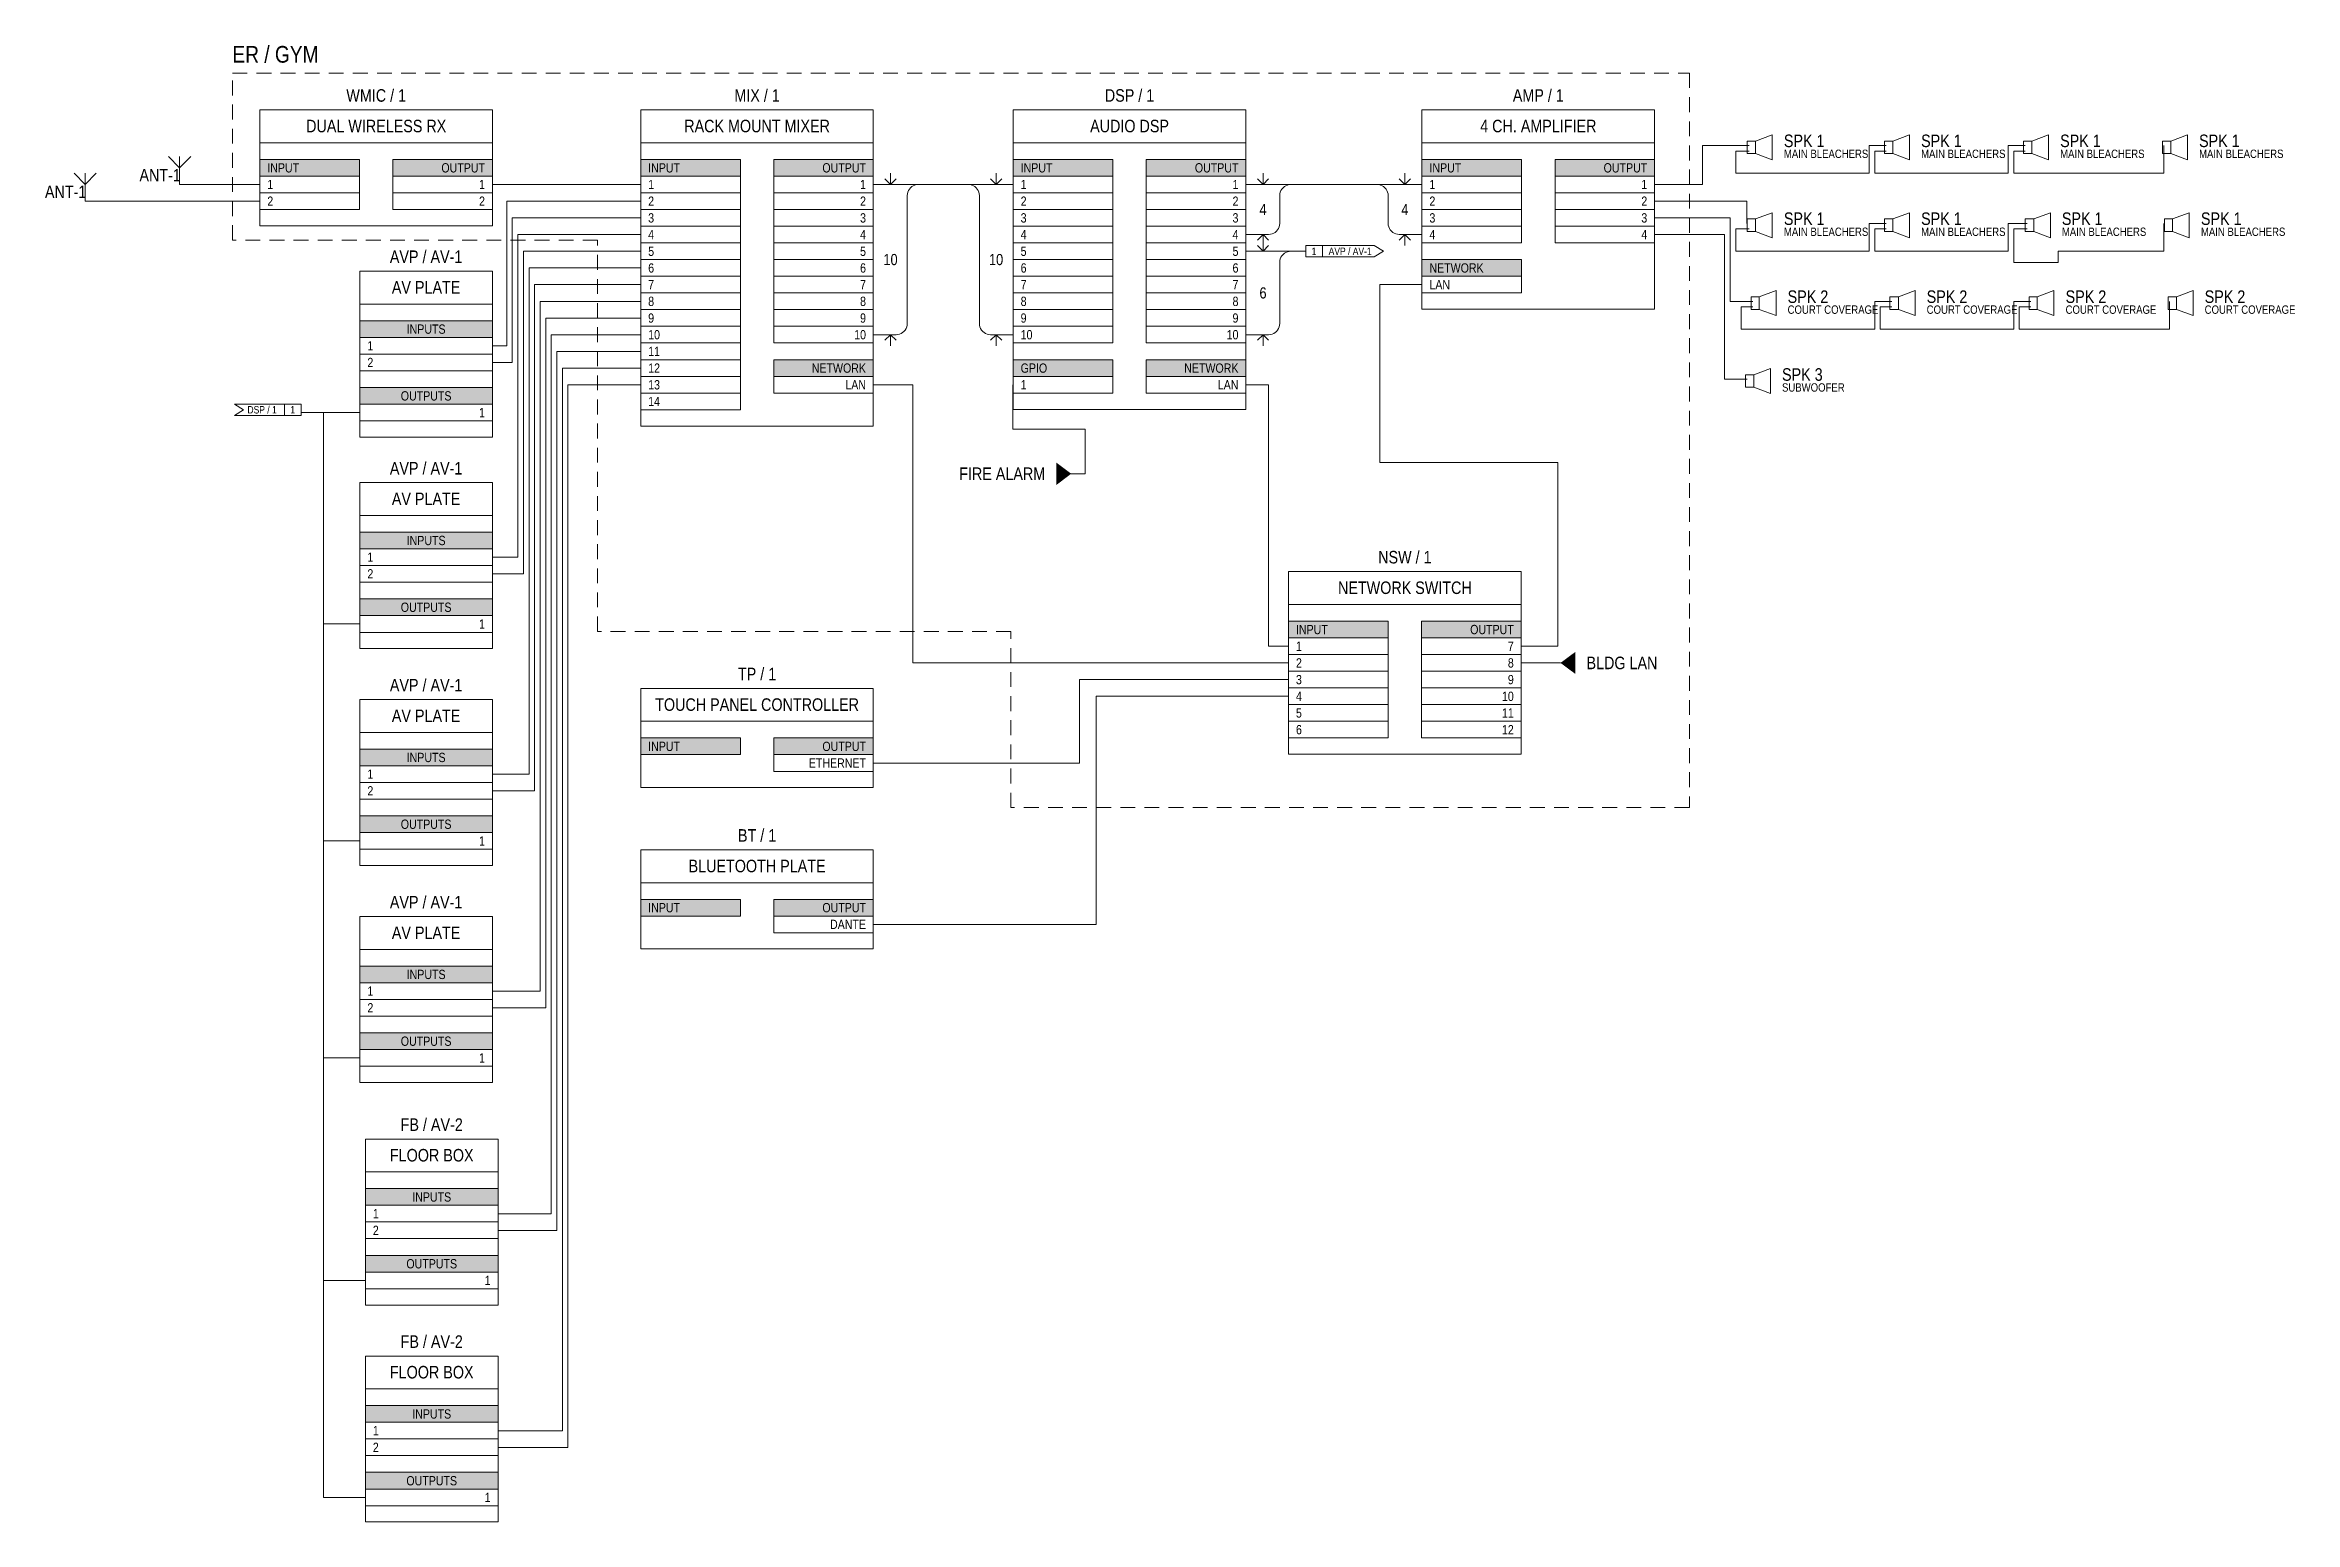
# Model space of a CAD drawing. Header units: inches. Extents: x 2.5 to 19.3, y 1.4 to 12.5.
import ezdxf
from ezdxf.enums import TextEntityAlignment as Align

# ---------------------------------------------------------------- set-up
doc = ezdxf.new("R2010")
doc.units = ezdxf.units.IN
doc.layers.get('0').update_dxf_attribs({"lineweight": 9})
for name, color, linetype, lineweight in [('FILLS', 9, 'Continuous', 9), ('GUIDES', 8, 'Continuous', 9), ('INKFILL', 7, 'Continuous', 9), ('WIRES', 7, 'Continuous', 9)]:
    doc.layers.add(name, color=color, linetype=linetype, lineweight=lineweight)
doc.styles.get("Standard").update_dxf_attribs({"font": 'Arial Narrow.ttf'})

msp = doc.modelspace()

# ---------------------------------------------------------------- linework, layer by layer
at = {"lineweight": 9}
for points in [[(4.066, 11.997), (5.809, 11.997), (5.809, 11.128), (4.066, 11.128)], [(6.92, 11.997), (8.663, 11.997), (8.663, 9.628), (6.92, 9.628)], [(9.712, 11.997), (11.455, 11.997), (11.455, 9.753), (9.712, 9.753)], [(12.774, 11.997), (14.517, 11.997), (14.517, 10.503), (12.774, 10.503)], [(15.212, 11.762), (15.274, 11.762), (15.399, 11.809), (15.399, 11.622), (15.274, 11.668), (15.212, 11.668)], [(16.24, 11.762), (16.302, 11.762), (16.427, 11.809), (16.427, 11.622), (16.302, 11.668), (16.24, 11.668)], [(17.281, 11.762), (17.344, 11.762), (17.469, 11.809), (17.469, 11.622), (17.344, 11.668), (17.281, 11.668)], [(18.323, 11.762), (18.385, 11.762), (18.51, 11.809), (18.51, 11.622), (18.385, 11.668), (18.323, 11.668)], [(15.212, 11.179), (15.274, 11.179), (15.399, 11.226), (15.399, 11.038), (15.274, 11.085), (15.212, 11.085)], [(16.24, 11.179), (16.302, 11.179), (16.427, 11.226), (16.427, 11.038), (16.302, 11.085), (16.24, 11.085)], [(17.295, 11.179), (17.358, 11.179), (17.483, 11.226), (17.483, 11.038), (17.358, 11.085), (17.295, 11.085)], [(18.337, 11.179), (18.399, 11.179), (18.524, 11.226), (18.524, 11.038), (18.399, 11.085), (18.337, 11.085)], [(11.903, 10.896), (11.903, 10.979), (12.028, 10.979), (12.417, 10.979), (12.486, 10.937), (12.417, 10.896), (12.028, 10.896), (11.903, 10.896)], [(4.816, 10.788), (5.809, 10.788), (5.809, 9.545), (4.816, 9.545)], [(15.24, 10.595), (15.302, 10.595), (15.427, 10.642), (15.427, 10.455), (15.302, 10.502), (15.24, 10.502)], [(16.281, 10.595), (16.344, 10.595), (16.469, 10.642), (16.469, 10.455), (16.344, 10.502), (16.281, 10.502)], [(17.323, 10.595), (17.385, 10.595), (17.51, 10.642), (17.51, 10.455), (17.385, 10.502), (17.323, 10.502)], [(18.365, 10.595), (18.427, 10.595), (18.552, 10.642), (18.552, 10.455), (18.427, 10.502), (18.365, 10.502)], [(15.198, 10.012), (15.26, 10.012), (15.385, 10.059), (15.385, 9.872), (15.26, 9.918), (15.198, 9.918)], [(3.875, 9.792), (4.25, 9.792), (4.375, 9.792), (4.375, 9.708), (4.25, 9.708), (3.875, 9.708), (3.944, 9.75)], [(4.816, 9.205), (5.809, 9.205), (5.809, 7.962), (4.816, 7.962)], [(11.774, 8.538), (13.517, 8.538), (13.517, 7.17), (11.774, 7.17)], [(6.92, 7.663), (8.663, 7.663), (8.663, 6.92), (6.92, 6.92)], [(4.816, 7.58), (5.809, 7.58), (5.809, 6.337), (4.816, 6.337)], [(6.92, 6.455), (8.663, 6.455), (8.663, 5.712), (6.92, 5.712)], [(4.816, 5.955), (5.809, 5.955), (5.809, 4.712), (4.816, 4.712)], [(4.858, 4.288), (5.851, 4.288), (5.851, 3.045), (4.858, 3.045)], [(4.858, 2.663), (5.851, 2.663), (5.851, 1.42), (4.858, 1.42)]]:
    msp.add_lwpolyline(points, close=True, dxfattribs=at)
for points in [[(3.382, 11.646), (3.465, 11.562)], [(3.465, 11.646), (3.465, 11.437)], [(3.549, 11.646), (3.465, 11.562)], [(4.066, 11.75), (5.809, 11.75)], [(6.92, 11.75), (8.663, 11.75)], [(9.712, 11.75), (11.455, 11.75)], [(12.774, 11.75), (14.517, 11.75)], [(15.274, 11.762), (15.274, 11.668)], [(16.302, 11.762), (16.302, 11.668)], [(17.344, 11.762), (17.344, 11.668)], [(18.385, 11.762), (18.385, 11.668)], [(2.674, 11.521), (2.757, 11.437)], [(2.757, 11.521), (2.757, 11.312)], [(2.84, 11.521), (2.757, 11.437)], [(4.066, 11.625), (4.812, 11.625)], [(4.066, 11.5), (4.812, 11.5)], [(4.812, 11.625), (4.812, 11.25)], [(5.062, 11.625), (5.062, 11.25)], [(5.062, 11.625), (5.809, 11.625)], [(5.062, 11.5), (5.809, 11.5)], [(6.92, 11.625), (7.667, 11.625)], [(6.92, 11.5), (7.667, 11.5)], [(7.667, 11.625), (7.667, 9.75)], [(7.917, 11.625), (7.917, 10.25)], [(7.917, 11.625), (8.663, 11.625)], [(7.917, 11.5), (8.663, 11.5)], [(8.792, 11.437), (8.75, 11.479)], [(8.792, 11.437), (8.792, 11.521)], [(8.792, 11.437), (8.833, 11.479)], [(9.583, 11.437), (9.542, 11.479)], [(9.583, 11.437), (9.583, 11.521)], [(9.583, 11.437), (9.625, 11.479)], [(9.712, 11.625), (10.458, 11.625)], [(9.712, 11.5), (10.458, 11.5)], [(10.458, 11.625), (10.458, 10.25)], [(10.708, 11.625), (10.708, 10.25)], [(10.708, 11.625), (11.455, 11.625)], [(10.708, 11.5), (11.455, 11.5)], [(11.583, 11.437), (11.542, 11.479)], [(11.583, 11.437), (11.583, 11.521)], [(11.583, 11.437), (11.625, 11.479)], [(12.646, 11.437), (12.604, 11.479)], [(12.646, 11.437), (12.646, 11.521)], [(12.646, 11.437), (12.688, 11.479)], [(12.774, 11.625), (13.521, 11.625)], [(12.774, 11.5), (13.521, 11.5)], [(13.521, 11.625), (13.521, 11)], [(13.771, 11.625), (13.771, 11)], [(13.771, 11.625), (14.517, 11.625)], [(13.771, 11.5), (14.517, 11.5)], [(2.757, 11.312), (2.84, 11.312)], [(3.465, 11.437), (3.549, 11.437)], [(4.066, 11.375), (4.812, 11.375)], [(5.062, 11.375), (5.809, 11.375)], [(6.92, 11.375), (7.667, 11.375)], [(7.917, 11.375), (8.663, 11.375)], [(8.667, 11.437), (9, 11.437)], [(8.917, 11.354), (8.918, 11.367)], [(8.917, 11.354), (8.917, 10.396)], [(8.918, 11.367), (8.921, 11.38)], [(8.921, 11.38), (8.926, 11.392)], [(8.926, 11.392), (8.933, 11.403)], [(8.933, 11.403), (8.941, 11.413)], [(8.941, 11.413), (8.951, 11.422)], [(8.951, 11.422), (8.962, 11.428)], [(8.962, 11.428), (8.974, 11.433)], [(8.974, 11.433), (8.987, 11.436)], [(8.987, 11.436), (9, 11.437)], [(9.388, 11.436), (9.375, 11.437)], [(9.708, 11.437), (9.375, 11.437)], [(9.401, 11.433), (9.388, 11.436)], [(9.413, 11.428), (9.401, 11.433)], [(9.424, 11.422), (9.413, 11.428)], [(9.434, 11.413), (9.424, 11.422)], [(9.442, 11.403), (9.434, 11.413)], [(9.449, 11.392), (9.442, 11.403)], [(9.454, 11.38), (9.449, 11.392)], [(9.457, 11.367), (9.454, 11.38)], [(9.458, 11.354), (9.457, 11.367)], [(9.458, 11.354), (9.458, 10.396)], [(9.712, 11.375), (10.458, 11.375)], [(10.708, 11.375), (11.455, 11.375)], [(11.458, 11.437), (11.792, 11.437)], [(11.708, 11.354), (11.709, 11.367)], [(11.708, 11.354), (11.708, 11.146)], [(11.709, 11.367), (11.712, 11.38)], [(11.712, 11.38), (11.717, 11.392)], [(11.717, 11.392), (11.724, 11.403)], [(11.724, 11.403), (11.733, 11.413)], [(11.733, 11.413), (11.743, 11.422)], [(11.743, 11.422), (11.754, 11.428)], [(11.754, 11.428), (11.766, 11.433)], [(11.766, 11.433), (11.779, 11.436)], [(11.779, 11.436), (11.792, 11.437)], [(12.451, 11.436), (12.438, 11.437)], [(12.771, 11.437), (12.438, 11.437)], [(12.463, 11.433), (12.451, 11.436)], [(12.475, 11.428), (12.463, 11.433)], [(12.486, 11.422), (12.475, 11.428)], [(12.496, 11.413), (12.486, 11.422)], [(12.505, 11.403), (12.496, 11.413)], [(12.512, 11.392), (12.505, 11.403)], [(12.517, 11.38), (12.512, 11.392)], [(12.52, 11.367), (12.517, 11.38)], [(12.521, 11.354), (12.52, 11.367)], [(12.521, 11.354), (12.521, 11.146)], [(12.774, 11.375), (13.521, 11.375)], [(13.771, 11.375), (14.517, 11.375)], [(4.066, 11.25), (4.812, 11.25)], [(5.062, 11.25), (5.809, 11.25)], [(6.92, 11.25), (7.667, 11.25)], [(7.917, 11.25), (8.663, 11.25)], [(9.712, 11.25), (10.458, 11.25)], [(10.708, 11.25), (11.455, 11.25)], [(11.707, 11.133), (11.704, 11.12)], [(11.708, 11.146), (11.707, 11.133)], [(12.521, 11.146), (12.522, 11.133)], [(12.522, 11.133), (12.525, 11.12)], [(12.774, 11.25), (13.521, 11.25)], [(13.771, 11.25), (14.517, 11.25)], [(15.274, 11.179), (15.274, 11.085)], [(16.302, 11.179), (16.302, 11.085)], [(17.358, 11.179), (17.358, 11.085)], [(18.399, 11.179), (18.399, 11.085)], [(6.92, 11.125), (7.667, 11.125)], [(6.92, 11), (7.667, 11)], [(7.917, 11.125), (8.663, 11.125)], [(7.917, 11), (8.663, 11)], [(9.712, 11.125), (10.458, 11.125)], [(9.712, 11), (10.458, 11)], [(10.708, 11.125), (11.455, 11.125)], [(10.708, 11), (11.455, 11)], [(11.458, 11.062), (11.625, 11.062)], [(11.583, 11.062), (11.542, 11.021)], [(11.583, 10.937), (11.542, 10.979)], [(11.583, 11.062), (11.583, 10.979)], [(11.583, 11.062), (11.625, 11.021)], [(11.583, 10.937), (11.583, 11.021)], [(11.583, 10.937), (11.625, 10.979)], [(11.638, 11.064), (11.625, 11.062)], [(11.651, 11.067), (11.638, 11.064)], [(11.663, 11.072), (11.651, 11.067)], [(11.674, 11.078), (11.663, 11.072)], [(11.684, 11.087), (11.674, 11.078)], [(11.692, 11.097), (11.684, 11.087)], [(11.699, 11.108), (11.692, 11.097)], [(11.704, 11.12), (11.699, 11.108)], [(12.028, 10.979), (12.028, 10.896)], [(12.525, 11.12), (12.53, 11.108)], [(12.53, 11.108), (12.537, 11.097)], [(12.537, 11.097), (12.545, 11.087)], [(12.545, 11.087), (12.555, 11.078)], [(12.555, 11.078), (12.566, 11.072)], [(12.566, 11.072), (12.578, 11.067)], [(12.578, 11.067), (12.591, 11.064)], [(12.591, 11.064), (12.604, 11.062)], [(12.771, 11.062), (12.604, 11.062)], [(12.646, 11.062), (12.604, 11.021)], [(12.646, 11.062), (12.646, 10.979)], [(12.646, 11.062), (12.688, 11.021)], [(12.774, 11.125), (13.521, 11.125)], [(12.774, 11), (13.521, 11)], [(13.771, 11.125), (14.517, 11.125)], [(13.771, 11), (14.517, 11)], [(6.92, 10.875), (7.667, 10.875)], [(7.917, 10.875), (8.663, 10.875)], [(9.712, 10.875), (10.458, 10.875)], [(10.708, 10.875), (11.455, 10.875)], [(11.458, 10.937), (11.792, 10.937)], [(11.708, 10.854), (11.709, 10.867)], [(11.708, 10.854), (11.708, 10.396)], [(11.709, 10.867), (11.712, 10.88)], [(11.712, 10.88), (11.717, 10.892)], [(11.717, 10.892), (11.724, 10.903)], [(11.724, 10.903), (11.733, 10.913)], [(11.733, 10.913), (11.743, 10.922)], [(11.743, 10.922), (11.754, 10.928)], [(11.754, 10.928), (11.766, 10.933)], [(11.766, 10.933), (11.779, 10.936)], [(11.779, 10.936), (11.792, 10.937)], [(12.774, 10.875), (13.521, 10.875)], [(13.521, 10.875), (13.521, 10.625)], [(6.92, 10.75), (7.667, 10.75)], [(6.92, 10.625), (7.667, 10.625)], [(7.917, 10.75), (8.663, 10.75)], [(7.917, 10.625), (8.663, 10.625)], [(9.712, 10.75), (10.458, 10.75)], [(9.712, 10.625), (10.458, 10.625)], [(10.708, 10.75), (11.455, 10.75)], [(10.708, 10.625), (11.455, 10.625)], [(12.774, 10.75), (13.521, 10.75)], [(12.774, 10.625), (13.521, 10.625)], [(4.816, 10.542), (5.809, 10.542)], [(6.92, 10.5), (7.667, 10.5)], [(7.917, 10.5), (8.663, 10.5)], [(9.712, 10.5), (10.458, 10.5)], [(10.708, 10.5), (11.455, 10.5)], [(15.302, 10.595), (15.302, 10.502)], [(16.344, 10.595), (16.344, 10.502)], [(17.385, 10.595), (17.385, 10.502)], [(18.427, 10.595), (18.427, 10.502)], [(4.816, 10.417), (5.809, 10.417)], [(4.816, 10.292), (5.809, 10.292)], [(6.92, 10.375), (7.667, 10.375)], [(7.917, 10.375), (8.663, 10.375)], [(8.667, 10.312), (8.833, 10.312)], [(8.792, 10.312), (8.75, 10.271)], [(8.792, 10.312), (8.792, 10.229)], [(8.792, 10.312), (8.833, 10.271)], [(8.846, 10.314), (8.833, 10.312)], [(8.859, 10.317), (8.846, 10.314)], [(8.871, 10.322), (8.859, 10.317)], [(8.882, 10.328), (8.871, 10.322)], [(8.892, 10.337), (8.882, 10.328)], [(8.901, 10.347), (8.892, 10.337)], [(8.908, 10.358), (8.901, 10.347)], [(8.913, 10.37), (8.908, 10.358)], [(8.916, 10.383), (8.913, 10.37)], [(8.917, 10.396), (8.916, 10.383)], [(9.458, 10.396), (9.459, 10.383)], [(9.459, 10.383), (9.462, 10.37)], [(9.462, 10.37), (9.467, 10.358)], [(9.467, 10.358), (9.474, 10.347)], [(9.474, 10.347), (9.483, 10.337)], [(9.483, 10.337), (9.493, 10.328)], [(9.493, 10.328), (9.504, 10.322)], [(9.504, 10.322), (9.516, 10.317)], [(9.516, 10.317), (9.529, 10.314)], [(9.529, 10.314), (9.542, 10.312)], [(9.708, 10.312), (9.542, 10.312)], [(9.583, 10.312), (9.542, 10.271)], [(9.583, 10.312), (9.583, 10.229)], [(9.583, 10.312), (9.625, 10.271)], [(9.712, 10.375), (10.458, 10.375)], [(10.708, 10.375), (11.455, 10.375)], [(11.458, 10.312), (11.625, 10.312)], [(11.583, 10.312), (11.542, 10.271)], [(11.583, 10.312), (11.583, 10.229)], [(11.583, 10.312), (11.625, 10.271)], [(11.638, 10.314), (11.625, 10.312)], [(11.651, 10.317), (11.638, 10.314)], [(11.663, 10.322), (11.651, 10.317)], [(11.674, 10.328), (11.663, 10.322)], [(11.684, 10.337), (11.674, 10.328)], [(11.692, 10.347), (11.684, 10.337)], [(11.699, 10.358), (11.692, 10.347)], [(11.704, 10.37), (11.699, 10.358)], [(11.707, 10.383), (11.704, 10.37)], [(11.708, 10.396), (11.707, 10.383)], [(4.816, 10.167), (5.809, 10.167)], [(6.92, 10.25), (7.667, 10.25)], [(6.92, 10.125), (7.667, 10.125)], [(7.917, 10.25), (8.663, 10.25)], [(7.917, 10.125), (7.917, 9.875)], [(7.917, 10.125), (8.663, 10.125)], [(9.712, 10.25), (10.458, 10.25)], [(9.712, 10.125), (10.458, 10.125)], [(10.458, 10.125), (10.458, 9.875)], [(10.708, 10.25), (11.455, 10.25)], [(10.708, 10.125), (10.708, 9.875)], [(10.708, 10.125), (11.455, 10.125)], [(4.816, 10.042), (5.809, 10.042)], [(6.92, 10), (7.667, 10)], [(7.917, 10), (8.663, 10)], [(9.712, 10), (10.458, 10)], [(10.708, 10), (11.455, 10)], [(15.26, 10.012), (15.26, 9.918)], [(4.25, 9.792), (4.25, 9.708)], [(4.816, 9.917), (5.809, 9.917)], [(4.816, 9.792), (5.809, 9.792)], [(6.92, 9.875), (7.667, 9.875)], [(7.917, 9.875), (8.663, 9.875)], [(9.712, 9.875), (10.458, 9.875)], [(10.708, 9.875), (11.455, 9.875)], [(4.816, 9.667), (5.809, 9.667)], [(6.92, 9.75), (7.667, 9.75)], [(4.816, 8.958), (5.809, 8.958)], [(4.816, 8.833), (5.809, 8.833)], [(4.816, 8.708), (5.809, 8.708)], [(4.816, 8.583), (5.809, 8.583)], [(4.816, 8.458), (5.809, 8.458)], [(4.816, 8.333), (5.809, 8.333)], [(11.774, 8.292), (13.517, 8.292)], [(4.816, 8.208), (5.809, 8.208)], [(11.774, 8.167), (12.521, 8.167)], [(12.521, 8.167), (12.521, 7.292)], [(12.771, 8.167), (12.771, 7.292)], [(12.771, 8.167), (13.517, 8.167)], [(4.816, 8.083), (5.809, 8.083)], [(11.774, 8.042), (12.521, 8.042)], [(12.771, 8.042), (13.517, 8.042)], [(11.774, 7.917), (12.521, 7.917)], [(11.774, 7.792), (12.521, 7.792)], [(12.771, 7.917), (13.517, 7.917)], [(12.771, 7.792), (13.517, 7.792)], [(11.774, 7.667), (12.521, 7.667)], [(12.771, 7.667), (13.517, 7.667)], [(11.774, 7.542), (12.521, 7.542)], [(12.771, 7.542), (13.517, 7.542)], [(4.816, 7.333), (5.809, 7.333)], [(6.92, 7.417), (8.663, 7.417)], [(6.92, 7.292), (7.667, 7.292)], [(7.667, 7.292), (7.667, 7.167)], [(7.917, 7.292), (7.917, 7.042)], [(7.917, 7.292), (8.663, 7.292)], [(11.774, 7.417), (12.521, 7.417)], [(11.774, 7.292), (12.521, 7.292)], [(12.771, 7.417), (13.517, 7.417)], [(12.771, 7.292), (13.517, 7.292)], [(4.816, 7.208), (5.809, 7.208)], [(4.816, 7.083), (5.809, 7.083)], [(6.92, 7.167), (7.667, 7.167)], [(7.917, 7.167), (8.663, 7.167)], [(4.816, 6.958), (5.809, 6.958)], [(7.917, 7.042), (8.663, 7.042)], [(4.816, 6.833), (5.809, 6.833)], [(4.816, 6.708), (5.809, 6.708)], [(4.816, 6.583), (5.809, 6.583)], [(4.816, 6.458), (5.809, 6.458)], [(6.92, 6.208), (8.663, 6.208)], [(6.92, 6.083), (7.667, 6.083)], [(7.667, 6.083), (7.667, 5.958)], [(7.917, 6.083), (7.917, 5.833)], [(7.917, 6.083), (8.663, 6.083)], [(6.92, 5.958), (7.667, 5.958)], [(7.917, 5.958), (8.663, 5.958)], [(7.917, 5.833), (8.663, 5.833)], [(4.816, 5.708), (5.809, 5.708)], [(4.816, 5.583), (5.809, 5.583)], [(4.816, 5.458), (5.809, 5.458)], [(4.816, 5.333), (5.809, 5.333)], [(4.816, 5.208), (5.809, 5.208)], [(4.816, 5.083), (5.809, 5.083)], [(4.816, 4.958), (5.809, 4.958)], [(4.816, 4.833), (5.809, 4.833)], [(4.858, 4.042), (5.851, 4.042)], [(4.858, 3.917), (5.851, 3.917)], [(4.858, 3.792), (5.851, 3.792)], [(4.858, 3.667), (5.851, 3.667)], [(4.858, 3.542), (5.851, 3.542)], [(4.858, 3.417), (5.851, 3.417)], [(4.858, 3.292), (5.851, 3.292)], [(4.858, 3.167), (5.851, 3.167)], [(4.858, 2.417), (5.851, 2.417)], [(4.858, 2.292), (5.851, 2.292)], [(4.858, 2.167), (5.851, 2.167)], [(4.858, 2.042), (5.851, 2.042)], [(4.858, 1.917), (5.851, 1.917)], [(4.858, 1.792), (5.851, 1.792)], [(4.858, 1.667), (5.851, 1.667)], [(4.858, 1.542), (5.851, 1.542)]]:
    msp.add_lwpolyline(points, dxfattribs=at)
at = {"layer": 'FILLS', "lineweight": 9}
for points in [[(4.066, 11.625), (4.812, 11.625), (4.066, 11.5), (4.812, 11.5)], [(5.062, 11.625), (5.809, 11.625), (5.062, 11.5), (5.809, 11.5)], [(6.92, 11.625), (7.667, 11.625), (6.92, 11.5), (7.667, 11.5)], [(7.917, 11.625), (8.663, 11.625), (7.917, 11.5), (8.663, 11.5)], [(9.712, 11.625), (10.458, 11.625), (9.712, 11.5), (10.458, 11.5)], [(10.708, 11.625), (11.455, 11.625), (10.708, 11.5), (11.455, 11.5)], [(12.774, 11.625), (13.521, 11.625), (12.774, 11.5), (13.521, 11.5)], [(13.771, 11.625), (14.517, 11.625), (13.771, 11.5), (14.517, 11.5)], [(12.774, 10.875), (13.521, 10.875), (12.774, 10.75), (13.521, 10.75)], [(4.816, 10.417), (5.809, 10.417), (4.816, 10.292), (5.809, 10.292)], [(7.917, 10.125), (8.663, 10.125), (7.917, 10), (8.663, 10)], [(9.712, 10.125), (10.458, 10.125), (9.712, 10), (10.458, 10)], [(10.708, 10.125), (11.455, 10.125), (10.708, 10), (11.455, 10)], [(4.816, 9.917), (5.809, 9.917), (4.816, 9.792), (5.809, 9.792)], [(4.816, 8.833), (5.809, 8.833), (4.816, 8.708), (5.809, 8.708)], [(4.816, 8.333), (5.809, 8.333), (4.816, 8.208), (5.809, 8.208)], [(11.774, 8.167), (12.521, 8.167), (11.774, 8.042), (12.521, 8.042)], [(12.771, 8.167), (13.517, 8.167), (12.771, 8.042), (13.517, 8.042)], [(6.92, 7.292), (7.667, 7.292), (6.92, 7.167), (7.667, 7.167)], [(7.917, 7.292), (8.663, 7.292), (7.917, 7.167), (8.663, 7.167)], [(4.816, 7.208), (5.809, 7.208), (4.816, 7.083), (5.809, 7.083)], [(4.816, 6.708), (5.809, 6.708), (4.816, 6.583), (5.809, 6.583)], [(6.92, 6.083), (7.667, 6.083), (6.92, 5.958), (7.667, 5.958)], [(7.917, 6.083), (8.663, 6.083), (7.917, 5.958), (8.663, 5.958)], [(4.816, 5.583), (5.809, 5.583), (4.816, 5.458), (5.809, 5.458)], [(4.816, 5.083), (5.809, 5.083), (4.816, 4.958), (5.809, 4.958)], [(4.858, 3.917), (5.851, 3.917), (4.858, 3.792), (5.851, 3.792)], [(4.858, 3.417), (5.851, 3.417), (4.858, 3.292), (5.851, 3.292)], [(4.858, 2.292), (5.851, 2.292), (4.858, 2.167), (5.851, 2.167)], [(4.858, 1.792), (5.851, 1.792), (4.858, 1.667), (5.851, 1.667)]]:
    msp.add_solid(points, dxfattribs=at)
at = {"layer": 'GUIDES', "lineweight": 9}
for points in [[(3.861, 12.271), (3.972, 12.271)], [(3.861, 12.104), (3.861, 12.215)], [(4.042, 12.271), (4.153, 12.271)], [(4.222, 12.271), (4.333, 12.271)], [(4.403, 12.271), (4.514, 12.271)], [(4.583, 12.271), (4.694, 12.271)], [(4.764, 12.271), (4.875, 12.271)], [(4.944, 12.271), (5.056, 12.271)], [(5.125, 12.271), (5.236, 12.271)], [(5.306, 12.271), (5.417, 12.271)], [(5.486, 12.271), (5.597, 12.271)], [(5.667, 12.271), (5.778, 12.271)], [(5.847, 12.271), (5.958, 12.271)], [(6.028, 12.271), (6.139, 12.271)], [(6.208, 12.271), (6.319, 12.271)], [(6.389, 12.271), (6.5, 12.271)], [(6.569, 12.271), (6.681, 12.271)], [(6.75, 12.271), (6.861, 12.271)], [(6.931, 12.271), (7.042, 12.271)], [(7.111, 12.271), (7.222, 12.271)], [(7.292, 12.271), (7.403, 12.271)], [(7.472, 12.271), (7.583, 12.271)], [(7.653, 12.271), (7.764, 12.271)], [(7.833, 12.271), (7.944, 12.271)], [(8.014, 12.271), (8.125, 12.271)], [(8.194, 12.271), (8.306, 12.271)], [(8.375, 12.271), (8.486, 12.271)], [(8.556, 12.271), (8.667, 12.271)], [(8.736, 12.271), (8.847, 12.271)], [(8.917, 12.271), (9.028, 12.271)], [(9.097, 12.271), (9.208, 12.271)], [(9.278, 12.271), (9.389, 12.271)], [(9.458, 12.271), (9.569, 12.271)], [(9.639, 12.271), (9.75, 12.271)], [(9.819, 12.271), (9.931, 12.271)], [(10, 12.271), (10.111, 12.271)], [(10.181, 12.271), (10.292, 12.271)], [(10.361, 12.271), (10.472, 12.271)], [(10.542, 12.271), (10.653, 12.271)], [(10.722, 12.271), (10.833, 12.271)], [(10.903, 12.271), (11.014, 12.271)], [(11.083, 12.271), (11.194, 12.271)], [(11.264, 12.271), (11.375, 12.271)], [(11.444, 12.271), (11.556, 12.271)], [(11.625, 12.271), (11.736, 12.271)], [(11.806, 12.271), (11.917, 12.271)], [(11.986, 12.271), (12.097, 12.271)], [(12.167, 12.271), (12.278, 12.271)], [(12.347, 12.271), (12.458, 12.271)], [(12.528, 12.271), (12.639, 12.271)], [(12.708, 12.271), (12.819, 12.271)], [(12.889, 12.271), (13, 12.271)], [(13.069, 12.271), (13.181, 12.271)], [(13.25, 12.271), (13.361, 12.271)], [(13.431, 12.271), (13.542, 12.271)], [(13.611, 12.271), (13.722, 12.271)], [(13.792, 12.271), (13.903, 12.271)], [(13.972, 12.271), (14.083, 12.271)], [(14.153, 12.271), (14.264, 12.271)], [(14.333, 12.271), (14.444, 12.271)], [(14.514, 12.271), (14.625, 12.271)], [(14.694, 12.271), (14.778, 12.271)], [(14.778, 12.271), (14.778, 12.16)], [(3.861, 11.924), (3.861, 12.035)], [(14.778, 12.09), (14.778, 11.979)], [(3.861, 11.743), (3.861, 11.854)], [(14.778, 11.91), (14.778, 11.799)], [(3.861, 11.562), (3.861, 11.674)], [(14.778, 11.729), (14.778, 11.618)], [(3.861, 11.382), (3.861, 11.493)], [(14.778, 11.549), (14.778, 11.437)], [(3.861, 11.201), (3.861, 11.312)], [(14.778, 11.368), (14.778, 11.257)], [(3.861, 11.021), (3.861, 11.132)], [(14.778, 11.187), (14.778, 11.076)], [(3.889, 11.021), (3.861, 11.021)], [(4.069, 11.021), (3.958, 11.021)], [(4.25, 11.021), (4.139, 11.021)], [(4.431, 11.021), (4.319, 11.021)], [(4.611, 11.021), (4.5, 11.021)], [(4.792, 11.021), (4.681, 11.021)], [(4.972, 11.021), (4.861, 11.021)], [(5.153, 11.021), (5.042, 11.021)], [(5.333, 11.021), (5.222, 11.021)], [(5.514, 11.021), (5.403, 11.021)], [(5.694, 11.021), (5.583, 11.021)], [(5.875, 11.021), (5.764, 11.021)], [(6.056, 11.021), (5.944, 11.021)], [(6.236, 11.021), (6.125, 11.021)], [(6.417, 11.021), (6.306, 11.021)], [(6.597, 11.021), (6.486, 11.021)], [(6.597, 10.979), (6.597, 11.021)], [(14.778, 11.007), (14.778, 10.896)], [(6.597, 10.799), (6.597, 10.91)], [(14.778, 10.826), (14.778, 10.715)], [(6.597, 10.618), (6.597, 10.729)], [(14.778, 10.646), (14.778, 10.535)], [(6.597, 10.437), (6.597, 10.549)], [(14.778, 10.465), (14.778, 10.354)], [(6.597, 10.257), (6.597, 10.368)], [(14.778, 10.285), (14.778, 10.174)], [(6.597, 10.076), (6.597, 10.187)], [(6.597, 9.896), (6.597, 10.007)], [(14.778, 10.104), (14.778, 9.993)], [(6.597, 9.715), (6.597, 9.826)], [(14.778, 9.924), (14.778, 9.812)], [(6.597, 9.535), (6.597, 9.646)], [(14.778, 9.743), (14.778, 9.632)], [(6.597, 9.354), (6.597, 9.465)], [(14.778, 9.562), (14.778, 9.451)], [(6.597, 9.174), (6.597, 9.285)], [(14.778, 9.382), (14.778, 9.271)], [(14.778, 9.201), (14.778, 9.09)], [(6.597, 8.993), (6.597, 9.104)], [(14.778, 9.021), (14.778, 8.91)], [(6.597, 8.812), (6.597, 8.924)], [(14.778, 8.84), (14.778, 8.729)], [(6.597, 8.632), (6.597, 8.743)], [(14.778, 8.66), (14.778, 8.549)], [(6.597, 8.451), (6.597, 8.562)], [(14.778, 8.479), (14.778, 8.368)], [(6.597, 8.271), (6.597, 8.382)], [(14.778, 8.299), (14.778, 8.187)], [(6.597, 8.09), (6.597, 8.201)], [(14.778, 8.118), (14.778, 8.007)], [(6.625, 8.09), (6.597, 8.09)], [(6.806, 8.09), (6.694, 8.09)], [(6.986, 8.09), (6.875, 8.09)], [(7.167, 8.09), (7.056, 8.09)], [(7.347, 8.09), (7.236, 8.09)], [(7.528, 8.09), (7.417, 8.09)], [(7.708, 8.09), (7.597, 8.09)], [(7.889, 8.09), (7.778, 8.09)], [(8.069, 8.09), (7.958, 8.09)], [(8.25, 8.09), (8.139, 8.09)], [(8.431, 8.09), (8.319, 8.09)], [(8.611, 8.09), (8.5, 8.09)], [(8.792, 8.09), (8.681, 8.09)], [(8.972, 8.09), (8.861, 8.09)], [(9.153, 8.09), (9.042, 8.09)], [(9.333, 8.09), (9.222, 8.09)], [(9.514, 8.09), (9.403, 8.09)], [(9.694, 8.09), (9.583, 8.09)], [(9.694, 8.035), (9.694, 8.09)], [(9.694, 7.854), (9.694, 7.965)], [(14.778, 7.937), (14.778, 7.826)], [(9.694, 7.674), (9.694, 7.785)], [(14.778, 7.757), (14.778, 7.646)], [(9.694, 7.493), (9.694, 7.604)], [(9.694, 7.312), (9.694, 7.424)], [(14.778, 7.576), (14.778, 7.465)], [(14.778, 7.396), (14.778, 7.285)], [(9.694, 7.132), (9.694, 7.243)], [(14.778, 7.215), (14.778, 7.104)], [(9.694, 6.951), (9.694, 7.062)], [(14.778, 7.035), (14.778, 6.924)], [(9.694, 6.771), (9.694, 6.882)], [(9.722, 6.771), (9.694, 6.771)], [(9.903, 6.771), (9.792, 6.771)], [(10.083, 6.771), (9.972, 6.771)], [(10.264, 6.771), (10.153, 6.771)], [(10.444, 6.771), (10.333, 6.771)], [(10.625, 6.771), (10.514, 6.771)], [(10.806, 6.771), (10.694, 6.771)], [(10.986, 6.771), (10.875, 6.771)], [(11.167, 6.771), (11.056, 6.771)], [(11.347, 6.771), (11.236, 6.771)], [(11.528, 6.771), (11.417, 6.771)], [(11.708, 6.771), (11.597, 6.771)], [(11.889, 6.771), (11.778, 6.771)], [(12.069, 6.771), (11.958, 6.771)], [(12.25, 6.771), (12.139, 6.771)], [(12.431, 6.771), (12.319, 6.771)], [(12.611, 6.771), (12.5, 6.771)], [(12.792, 6.771), (12.681, 6.771)], [(12.972, 6.771), (12.861, 6.771)], [(13.153, 6.771), (13.042, 6.771)], [(13.333, 6.771), (13.222, 6.771)], [(13.514, 6.771), (13.403, 6.771)], [(13.694, 6.771), (13.583, 6.771)], [(13.875, 6.771), (13.764, 6.771)], [(14.056, 6.771), (13.944, 6.771)], [(14.236, 6.771), (14.125, 6.771)], [(14.417, 6.771), (14.306, 6.771)], [(14.597, 6.771), (14.486, 6.771)], [(14.778, 6.771), (14.667, 6.771)], [(14.778, 6.854), (14.778, 6.771)]]:
    msp.add_lwpolyline(points, dxfattribs=at)
at = {"layer": 'INKFILL', "lineweight": 9}
for points in [[(10.035, 9.354), (10.146, 9.271), (10.035, 9.187)], [(13.812, 7.854), (13.924, 7.937), (13.924, 7.771)]]:
    msp.add_solid(points, dxfattribs=at)
at = {"layer": 'WIRES', "lineweight": 9}
for points in [[(14.875, 11.729), (14.875, 11.437)], [(14.875, 11.729), (15.226, 11.729)], [(15.125, 11.687), (15.125, 11.521)], [(15.125, 11.687), (15.226, 11.687)], [(16.125, 11.729), (16.125, 11.521)], [(16.125, 11.729), (16.253, 11.729)], [(16.167, 11.687), (16.167, 11.521)], [(16.167, 11.687), (16.253, 11.687)], [(17.167, 11.729), (17.167, 11.521)], [(17.167, 11.729), (17.295, 11.729)], [(17.208, 11.687), (17.208, 11.521)], [(17.208, 11.687), (17.295, 11.687)], [(18.333, 11.729), (18.333, 11.521)], [(15.125, 11.521), (16.125, 11.521)], [(16.167, 11.521), (17.167, 11.521)], [(17.208, 11.521), (18.333, 11.521)], [(2.826, 11.312), (4.062, 11.312)], [(3.535, 11.437), (4.062, 11.437)], [(5.812, 11.437), (6.917, 11.437)], [(5.917, 11.312), (5.917, 10.229)], [(5.917, 11.312), (6.917, 11.312)], [(8.819, 11.437), (9.556, 11.437)], [(11.611, 11.437), (12.618, 11.437)], [(14.521, 11.437), (14.875, 11.437)], [(14.521, 11.312), (15.208, 11.312)], [(15.208, 11.312), (15.208, 11.146)], [(5.958, 11.187), (5.958, 10.104)], [(5.958, 11.187), (6.917, 11.187)], [(14.521, 11.187), (15.083, 11.187)], [(15.083, 11.187), (15.083, 10.562)], [(16.125, 11.146), (16.125, 10.937)], [(16.125, 11.146), (16.253, 11.146)], [(17.167, 11.146), (17.167, 10.937)], [(17.167, 11.146), (17.309, 11.146)], [(18.333, 11.146), (18.333, 10.937)], [(6, 11.062), (6, 8.646)], [(6, 11.062), (6.917, 11.062)], [(14.521, 11.062), (15.042, 11.062)], [(15.042, 11.062), (15.042, 9.979)], [(15.125, 11.104), (15.125, 10.937)], [(15.125, 11.104), (15.226, 11.104)], [(16.167, 11.104), (16.167, 10.937)], [(16.167, 11.104), (16.253, 11.104)], [(17.208, 11.104), (17.208, 10.854)], [(17.208, 11.104), (17.309, 11.104)], [(6.042, 10.937), (6.042, 8.521)], [(6.042, 10.937), (6.917, 10.937)], [(6.083, 10.812), (6.083, 7.021)], [(6.083, 10.812), (6.917, 10.812)], [(11.611, 10.937), (11.903, 10.937)], [(15.125, 10.937), (16.125, 10.937)], [(16.167, 10.937), (17.167, 10.937)], [(17.208, 10.854), (17.542, 10.854)], [(17.542, 10.937), (17.542, 10.854)], [(17.542, 10.937), (18.333, 10.937)], [(6.125, 10.687), (6.125, 6.896)], [(6.125, 10.687), (6.917, 10.687)], [(12.458, 10.687), (12.458, 9.354)], [(12.458, 10.687), (12.771, 10.687)], [(6.167, 10.562), (6.167, 5.396)], [(6.167, 10.562), (6.917, 10.562)], [(15.083, 10.562), (15.253, 10.562)], [(15.167, 10.521), (15.167, 10.354)], [(15.167, 10.521), (15.253, 10.521)], [(16.167, 10.562), (16.167, 10.354)], [(16.167, 10.562), (16.295, 10.562)], [(16.208, 10.521), (16.208, 10.354)], [(16.208, 10.521), (16.295, 10.521)], [(17.208, 10.562), (17.208, 10.354)], [(17.208, 10.562), (17.337, 10.562)], [(17.25, 10.521), (17.25, 10.354)], [(17.25, 10.521), (17.337, 10.521)], [(18.375, 10.562), (18.375, 10.354)], [(6.208, 10.437), (6.208, 5.271)], [(6.208, 10.437), (6.917, 10.437)], [(6.25, 10.312), (6.25, 3.729)], [(6.25, 10.312), (6.917, 10.312)], [(15.167, 10.354), (16.167, 10.354)], [(16.208, 10.354), (17.208, 10.354)], [(17.25, 10.354), (18.375, 10.354)], [(5.812, 10.229), (5.917, 10.229)], [(6.292, 10.187), (6.292, 3.604)], [(6.292, 10.187), (6.917, 10.187)], [(5.812, 10.104), (5.958, 10.104)], [(6.333, 10.062), (6.333, 2.104)], [(6.333, 10.062), (6.917, 10.062)], [(15.042, 9.979), (15.212, 9.979)], [(6.375, 9.937), (6.375, 1.979)], [(6.375, 9.937), (6.917, 9.937)], [(8.667, 9.937), (8.958, 9.937)], [(8.958, 9.937), (8.958, 7.854)], [(9.708, 9.937), (9.708, 9.604)], [(11.458, 9.937), (11.625, 9.937)], [(11.625, 9.937), (11.625, 7.979)], [(4.375, 9.729), (4.542, 9.729)], [(4.375, 9.729), (4.542, 9.729)], [(4.375, 9.729), (4.542, 9.729)], [(4.375, 9.729), (4.542, 9.729)], [(4.375, 9.729), (4.542, 9.729)], [(4.375, 9.729), (4.542, 9.729)], [(4.542, 9.729), (4.812, 9.729)], [(4.542, 9.729), (4.542, 6.521)], [(4.542, 9.729), (4.542, 8.146)], [(4.542, 9.729), (4.542, 4.896)], [(4.542, 9.729), (4.542, 3.229)], [(4.542, 9.729), (4.542, 1.604)], [(9.708, 9.604), (10.25, 9.604)], [(10.25, 9.604), (10.25, 9.271)], [(12.458, 9.354), (13.792, 9.354)], [(13.792, 9.354), (13.792, 7.979)], [(10.146, 9.271), (10.25, 9.271)], [(5.812, 8.646), (6, 8.646)], [(5.812, 8.521), (6.042, 8.521)], [(4.542, 8.146), (4.812, 8.146)], [(11.625, 7.979), (11.771, 7.979)], [(13.521, 7.979), (13.792, 7.979)], [(8.958, 7.854), (11.771, 7.854)], [(13.521, 7.854), (13.812, 7.854)], [(10.208, 7.729), (10.208, 7.104)], [(10.208, 7.729), (11.771, 7.729)], [(10.333, 7.604), (10.333, 5.896)], [(10.333, 7.604), (11.771, 7.604)], [(8.667, 7.104), (10.208, 7.104)], [(5.812, 7.021), (6.083, 7.021)], [(5.812, 6.896), (6.125, 6.896)], [(4.542, 6.521), (4.812, 6.521)], [(8.667, 5.896), (10.333, 5.896)], [(5.812, 5.396), (6.167, 5.396)], [(5.812, 5.271), (6.208, 5.271)], [(4.542, 4.896), (4.812, 4.896)], [(5.854, 3.729), (6.25, 3.729)], [(5.854, 3.604), (6.292, 3.604)], [(4.542, 3.229), (4.854, 3.229)], [(5.854, 2.104), (6.333, 2.104)], [(5.854, 1.979), (6.375, 1.979)], [(4.542, 1.604), (4.854, 1.604)]]:
    msp.add_lwpolyline(points, dxfattribs=at)

# ---------------------------------------------------------------- texts
at = {"lineweight": 9}
msp.add_text('ER / GYM', height=0.125, dxfattribs=at).set_placement((3.861, 12.312), align=Align.BOTTOM_LEFT)
for s, height, p in [('WMIC / 1', 0.0938, (4.938, 12.104)), ('MIX / 1', 0.0938, (7.792, 12.104)), ('DSP / 1', 0.0938, (10.583, 12.104)), ('AMP / 1', 0.0938, (13.646, 12.104)), ('DUAL WIRELESS RX', 0.09375, (4.938, 11.875)), ('RACK MOUNT MIXER', 0.09375, (7.792, 11.875)), ('AUDIO DSP', 0.0938, (10.583, 11.875)), ('4 CH. AMPLIFIER', 0.09375, (13.646, 11.875)), ('ANT-1', 0.0938, (3.319, 11.507)), ('ANT-1', 0.0938, (2.611, 11.382)), ('4', 0.0833, (11.583, 11.25)), ('4', 0.0833, (12.646, 11.25)), ('1', 0.0556, (11.965, 10.937)), ('AVP / AV-1', 0.0556, (12.236, 10.937)), ('AVP / AV-1', 0.0938, (5.312, 10.896)), ('10', 0.0833, (8.792, 10.875)), ('10', 0.0833, (9.583, 10.875)), ('AV PLATE', 0.0938, (5.312, 10.667)), ('6', 0.0833, (11.583, 10.625)), ('INPUTS', 0.0694, (5.312, 10.354)), ('DSP / 1', 0.0556, (4.083, 9.75)), ('OUTPUTS', 0.0694, (5.312, 9.854)), ('1', 0.0556, (4.312, 9.75)), ('AVP / AV-1', 0.0938, (5.312, 9.312)), ('AV PLATE', 0.0938, (5.312, 9.083)), ('INPUTS', 0.0694, (5.312, 8.771)), ('NSW / 1', 0.0938, (12.646, 8.646)), ('NETWORK SWITCH', 0.09375, (12.646, 8.417)), ('OUTPUTS', 0.0694, (5.312, 8.271)), ('TP / 1', 0.0938, (7.792, 7.771)), ('AVP / AV-1', 0.0938, (5.312, 7.687)), ('TOUCH PANEL CONTROLLER', 0.09375, (7.792, 7.542)), ('AV PLATE', 0.0938, (5.312, 7.458)), ('INPUTS', 0.0694, (5.312, 7.146)), ('OUTPUTS', 0.0694, (5.312, 6.646)), ('BT / 1', 0.0938, (7.792, 6.562)), ('BLUETOOTH PLATE', 0.09375, (7.792, 6.333)), ('AVP / AV-1', 0.0938, (5.312, 6.062)), ('AV PLATE', 0.0938, (5.312, 5.833)), ('INPUTS', 0.0694, (5.312, 5.521)), ('OUTPUTS', 0.0694, (5.312, 5.021)), ('FB / AV-2', 0.0938, (5.354, 4.396)), ('FLOOR BOX', 0.0938, (5.354, 4.167)), ('INPUTS', 0.0694, (5.354, 3.854)), ('OUTPUTS', 0.0694, (5.354, 3.354)), ('FB / AV-2', 0.0938, (5.354, 2.771)), ('FLOOR BOX', 0.0938, (5.354, 2.542)), ('INPUTS', 0.0694, (5.354, 2.229)), ('OUTPUTS', 0.0694, (5.354, 1.729))]:
    msp.add_text(s, height=height, dxfattribs=at).set_placement(p, align=Align.MIDDLE_CENTER)
for s, height, p in [('SPK 1', 0.0938, (15.486, 11.764)), ('SPK 1', 0.0938, (16.514, 11.764)), ('SPK 1', 0.0938, (17.556, 11.764)), ('SPK 1', 0.0938, (18.597, 11.764)), ('MAIN BLEACHERS', 0.0625, (15.486, 11.667)), ('MAIN BLEACHERS', 0.0625, (16.514, 11.667)), ('MAIN BLEACHERS', 0.0625, (17.556, 11.667)), ('MAIN BLEACHERS', 0.0625, (18.597, 11.667)), ('1', 0.0694, (4.122, 11.437)), ('INPUT', 0.0694, (4.122, 11.562)), ('1', 0.0694, (6.976, 11.437)), ('INPUT', 0.0694, (6.976, 11.562)), ('1', 0.0694, (9.767, 11.437)), ('INPUT', 0.0694, (9.767, 11.562)), ('1', 0.0694, (12.83, 11.437)), ('INPUT', 0.0694, (12.83, 11.562)), ('2', 0.0694, (4.122, 11.312)), ('2', 0.0694, (6.976, 11.312)), ('2', 0.0694, (9.767, 11.312)), ('2', 0.0694, (12.83, 11.312)), ('3', 0.0694, (6.976, 11.187)), ('3', 0.0694, (9.767, 11.187)), ('3', 0.0694, (12.83, 11.187)), ('SPK 1', 0.0938, (15.486, 11.181)), ('SPK 1', 0.0938, (16.514, 11.181)), ('SPK 1', 0.0938, (17.569, 11.181)), ('SPK 1', 0.0938, (18.611, 11.181)), ('4', 0.0694, (6.976, 11.062)), ('5', 0.0694, (6.976, 10.937)), ('4', 0.0694, (9.767, 11.062)), ('5', 0.0694, (9.767, 10.937)), ('4', 0.0694, (12.83, 11.062)), ('MAIN BLEACHERS', 0.0625, (15.486, 11.083)), ('MAIN BLEACHERS', 0.0625, (16.514, 11.083)), ('MAIN BLEACHERS', 0.0625, (17.569, 11.083)), ('MAIN BLEACHERS', 0.0625, (18.611, 11.083)), ('6', 0.0694, (6.976, 10.812)), ('6', 0.0694, (9.767, 10.812)), ('NETWORK', 0.0694, (12.83, 10.812)), ('7', 0.0694, (6.976, 10.687)), ('7', 0.0694, (9.767, 10.687)), ('LAN', 0.0694, (12.83, 10.687)), ('SPK 2', 0.0938, (15.514, 10.597)), ('SPK 2', 0.0938, (16.556, 10.597)), ('SPK 2', 0.0938, (17.597, 10.597)), ('SPK 2', 0.0938, (18.639, 10.597)), ('8', 0.0694, (6.976, 10.562)), ('9', 0.0694, (6.976, 10.437)), ('8', 0.0694, (9.767, 10.562)), ('9', 0.0694, (9.767, 10.437)), ('COURT COVERAGE', 0.0625, (15.514, 10.5)), ('COURT COVERAGE', 0.0625, (16.556, 10.5)), ('COURT COVERAGE', 0.0625, (17.597, 10.5)), ('COURT COVERAGE', 0.0625, (18.639, 10.5)), ('10', 0.0694, (6.976, 10.312)), ('10', 0.0694, (9.767, 10.312)), ('2', 0.0694, (4.872, 10.104)), ('1', 0.0694, (4.872, 10.229)), ('11', 0.0694, (6.976, 10.187)), ('12', 0.0694, (6.976, 10.062)), ('13', 0.0694, (6.976, 9.937)), ('GPIO', 0.0694, (9.767, 10.062)), ('1', 0.0694, (9.767, 9.937)), ('SUBWOOFER', 0.0625, (15.472, 9.917)), ('SPK 3', 0.0938, (15.472, 10.014)), ('14', 0.0694, (6.976, 9.812)), ('1', 0.0694, (4.872, 8.646)), ('2', 0.0694, (4.872, 8.521)), ('INPUT', 0.0694, (11.83, 8.104)), ('1', 0.0694, (11.83, 7.979)), ('3', 0.0694, (11.83, 7.729)), ('2', 0.0694, (11.83, 7.854)), ('BLDG LAN', 0.0938, (14.007, 7.854)), ('4', 0.0694, (11.83, 7.604)), ('5', 0.0694, (11.83, 7.479)), ('INPUT', 0.0694, (6.976, 7.229)), ('6', 0.0694, (11.83, 7.354)), ('2', 0.0694, (4.872, 6.896)), ('1', 0.0694, (4.872, 7.021)), ('INPUT', 0.0694, (6.976, 6.021)), ('1', 0.0694, (4.872, 5.396)), ('2', 0.0694, (4.872, 5.271)), ('1', 0.0694, (4.913, 3.729)), ('2', 0.0694, (4.913, 3.604)), ('1', 0.0694, (4.913, 2.104)), ('2', 0.0694, (4.913, 1.979))]:
    msp.add_text(s, height=height, dxfattribs=at).set_placement(p, align=Align.MIDDLE_LEFT)
for s, height, p in [('OUTPUT', 0.0694, (5.753, 11.562)), ('1', 0.0694, (5.753, 11.437)), ('OUTPUT', 0.0694, (8.608, 11.562)), ('1', 0.0694, (8.608, 11.437)), ('OUTPUT', 0.0694, (11.399, 11.562)), ('1', 0.0694, (11.399, 11.437)), ('OUTPUT', 0.0694, (14.462, 11.562)), ('1', 0.0694, (14.462, 11.437)), ('2', 0.0694, (5.753, 11.312)), ('2', 0.0694, (8.608, 11.312)), ('2', 0.0694, (11.399, 11.312)), ('2', 0.0694, (14.462, 11.312)), ('3', 0.0694, (8.608, 11.187)), ('3', 0.0694, (11.399, 11.187)), ('3', 0.0694, (14.462, 11.187)), ('4', 0.0694, (8.608, 11.062)), ('5', 0.0694, (8.608, 10.937)), ('4', 0.0694, (11.399, 11.062)), ('5', 0.0694, (11.399, 10.937)), ('4', 0.0694, (14.462, 11.062)), ('6', 0.0694, (8.608, 10.812)), ('6', 0.0694, (11.399, 10.812)), ('7', 0.0694, (8.608, 10.687)), ('7', 0.0694, (11.399, 10.687)), ('8', 0.0694, (8.608, 10.562)), ('9', 0.0694, (8.608, 10.437)), ('8', 0.0694, (11.399, 10.562)), ('9', 0.0694, (11.399, 10.437)), ('10', 0.0694, (8.608, 10.312)), ('10', 0.0694, (11.399, 10.312)), ('NETWORK', 0.0694, (8.608, 10.062)), ('LAN', 0.0694, (8.608, 9.937)), ('NETWORK', 0.0694, (11.399, 10.062)), ('LAN', 0.0694, (11.399, 9.937)), ('1', 0.0694, (5.753, 9.729)), ('FIRE ALARM', 0.0938, (9.951, 9.271)), ('1', 0.0694, (5.753, 8.146)), ('OUTPUT', 0.0694, (13.462, 8.104)), ('7', 0.0694, (13.462, 7.979)), ('8', 0.0694, (13.462, 7.854)), ('9', 0.0694, (13.462, 7.729)), ('10', 0.0694, (13.462, 7.604)), ('11', 0.0694, (13.462, 7.479)), ('OUTPUT', 0.0694, (8.608, 7.229)), ('12', 0.0694, (13.462, 7.354)), ('ETHERNET', 0.0694, (8.608, 7.104)), ('1', 0.0694, (5.753, 6.521)), ('OUTPUT', 0.0694, (8.608, 6.021)), ('DANTE', 0.0694, (8.608, 5.896)), ('1', 0.0694, (5.753, 4.896)), ('1', 0.0694, (5.795, 3.229)), ('1', 0.0694, (5.795, 1.604))]:
    msp.add_text(s, height=height, dxfattribs=at).set_placement(p, align=Align.MIDDLE_RIGHT)

doc.saveas('drawing.dxf')
